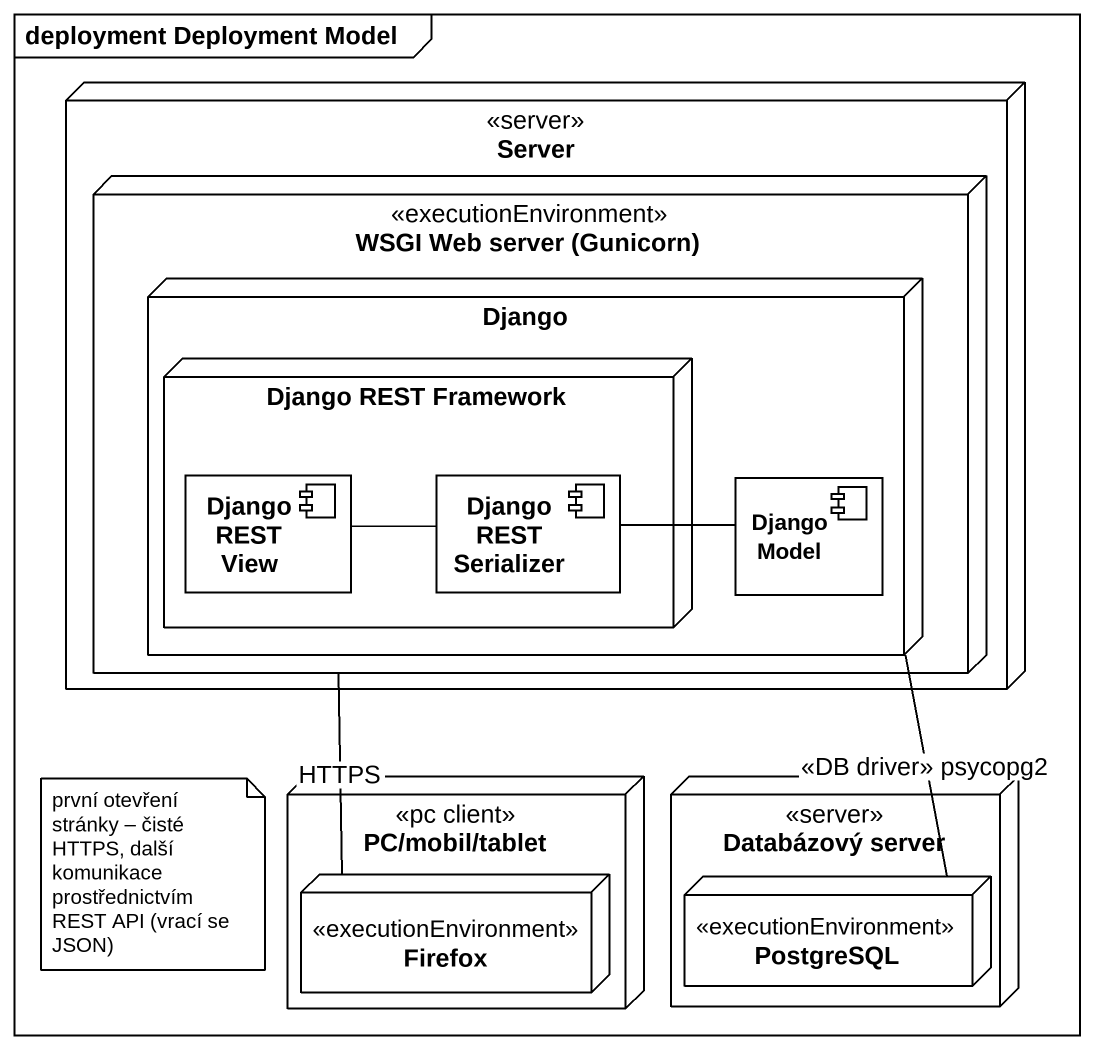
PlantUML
@startuml
mainframe deployment Deployment Model
node Server <<server>> {
  node "WSGI Web server (Gunicorn)" as WSGI_Web_server_Gunicorn <<executionEnvironment>> {
    node Django {
      node "Django REST Framework" as Django_REST_Framework {
        component "Django REST View" as Django_REST_View
        component "Django REST Serializer" as Django_REST_Serializer
      }
      component "Django Model" as Django_Model
    }
  }
}
node "PC/mobil/tablet" as PC_mobil_tablet <<pc client>> {
  node Firefox <<executionEnvironment>>
}
node "Databázový server" as Databázový_server <<server>> {
  node PostgreSQL <<executionEnvironment>>
}
Django -- PostgreSQL : <<DB driver>> psycopg2
Django_REST_View -right- Django_REST_Serializer
Django_REST_Serializer -right- Django_Model
Firefox -up- WSGI_Web_server_Gunicorn : HTTPS
note as N1
  první otevření stránky – čisté HTTPS, další komunikace prostřednictvím REST API (vrací se JSON)
end note
@enduml
